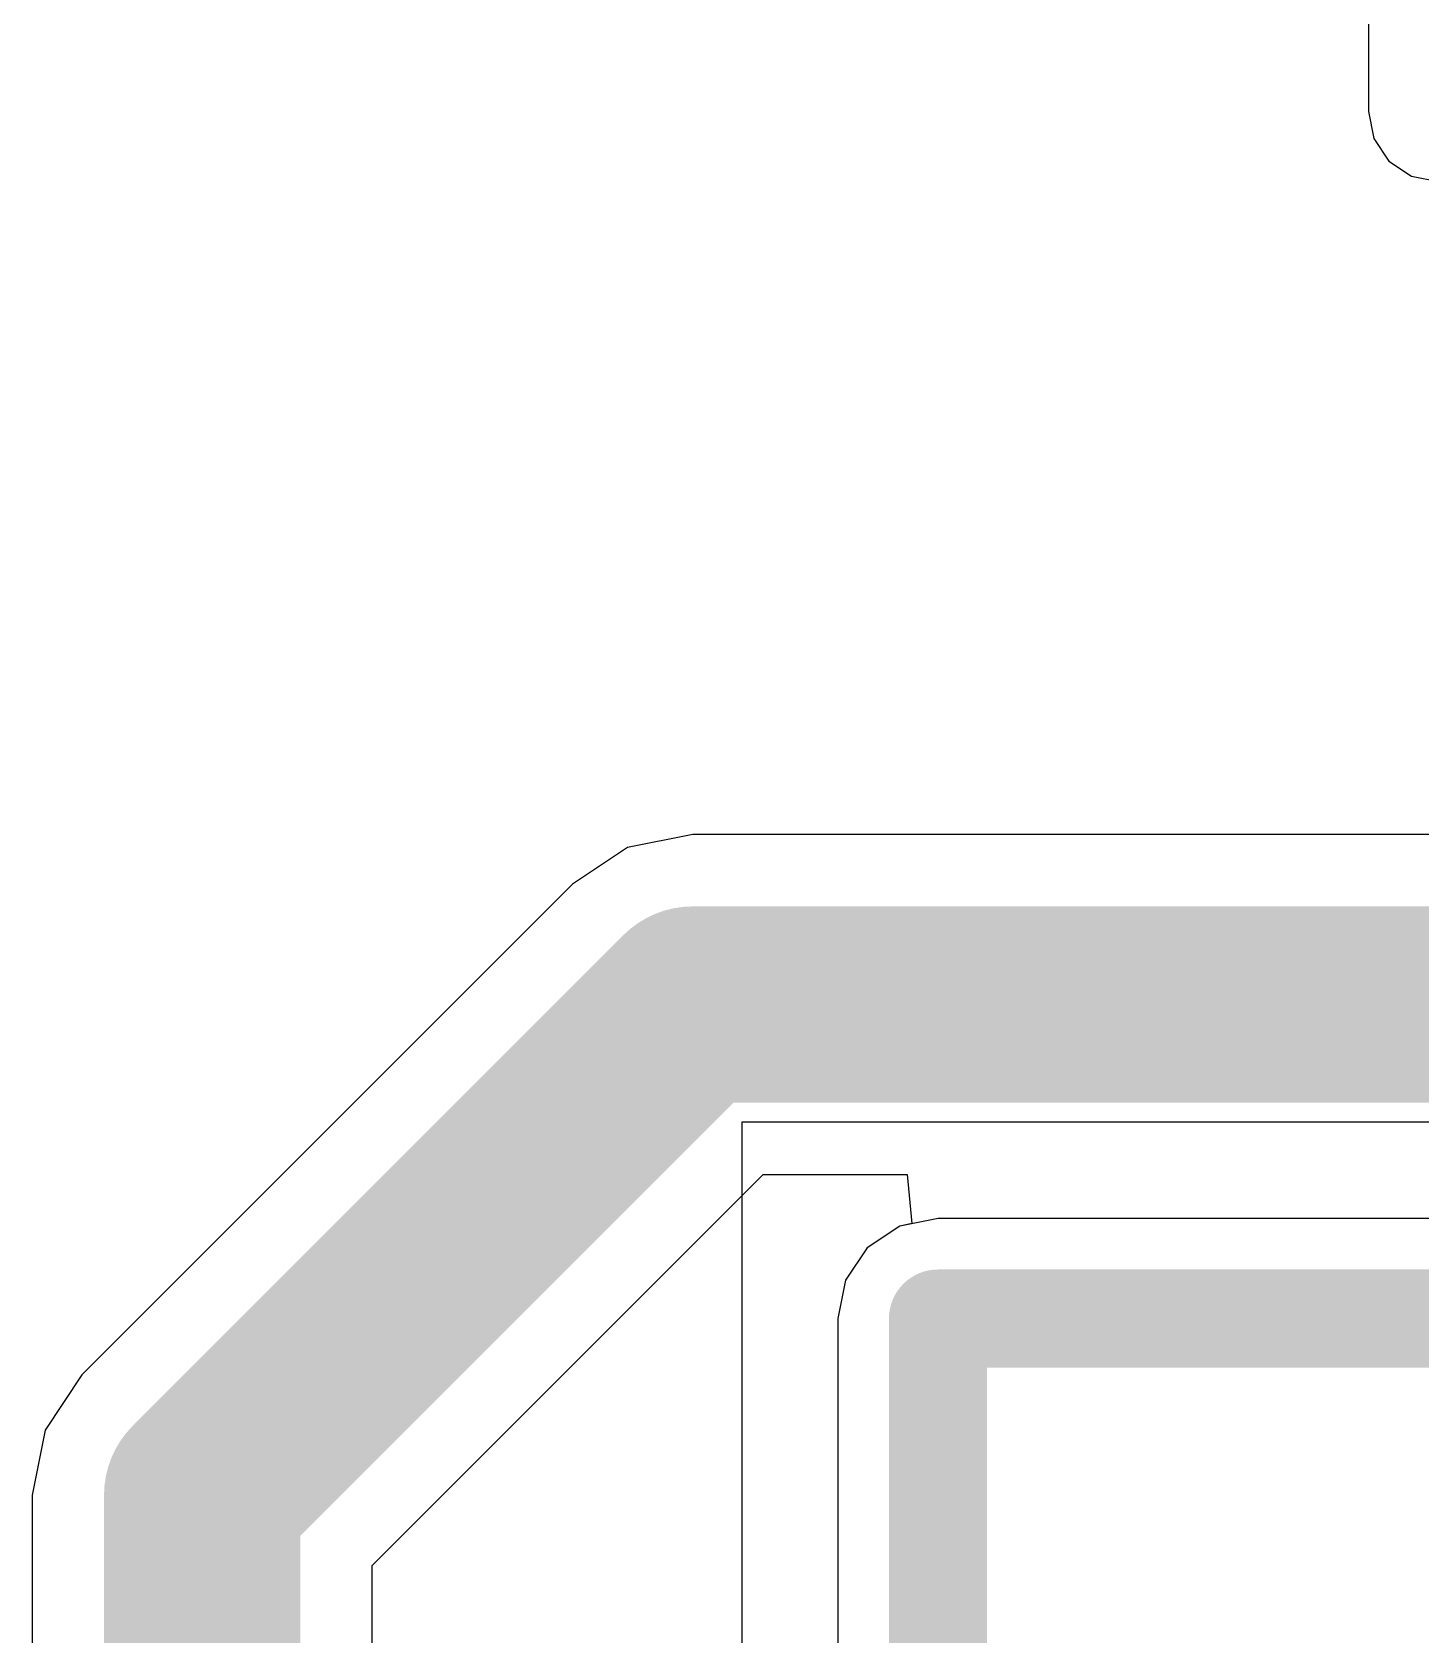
# Model space of a CAD drawing. Header units: inches. Extents: x 0 to 13.9, y -0.2 to 3.4.
# Drawn here: x 0.6577 to 0.7992, y 1.2178 to 1.3811 of the extents above; entities that cross this region are included whole.
import ezdxf

# ---------------------------------------------------------------- set-up
doc = ezdxf.new("R2010")
doc.units = ezdxf.units.IN
doc.header["$MEASUREMENT"] = 0
for name, color, linetype in [('Board_Outline', 216, 'Continuous'), ('Bottom Layer', 5, 'Continuous'), ('Dimensions', 6, 'Continuous'), ('Layer 1', 16, 'Continuous'), ('Layer 2', 76, 'Continuous'), ('Mechanical 6', 56, 'Continuous'), ('Pad Holes', 156, 'Continuous'), ('Top Layer', 1, 'Continuous')]:
    doc.layers.add(name, color=color, linetype=linetype)

msp = doc.modelspace()

# ---------------------------------------------------------------- hatches: boundary and pattern name
at = {"layer": 'Mechanical 6'}
h = msp.add_hatch(color=56, dxfattribs=at)
edge = h.paths.add_edge_path()
edge.add_arc((0.75, 1.25), 0.00125, 0, 360)
h = msp.add_hatch(color=56, dxfattribs=at)
edge = h.paths.add_edge_path()
edge.add_arc((0.75, 1.25), 0.00125, 0, 360)
at = {"layer": 'Pad Holes'}
h = msp.add_hatch(color=7, dxfattribs=at)
edge = h.paths.add_edge_path()
edge.add_arc((0.75, 1.25), 0.00125, 0, 360)
h = msp.add_hatch(color=7, dxfattribs=at)
edge = h.paths.add_edge_path()
edge.add_arc((0.75, 1.25), 0.00125, 0, 360)

# ---------------------------------------------------------------- linework, layer by layer
at = {"layer": 'Board_Outline'}
for points in [[(0.75, 1.25, 0.01, 0.01, 0), (4, 1.25, 0.01, 0.01, 0)], [(0.75, 0, 0.01, 0.01, 0), (0.75, 1.25, 0.01, 0.01, 0)]]:
    msp.add_lwpolyline(points, format="xyseb", dxfattribs=at)
msp.add_lwpolyline([(0.7475, 1.25, 0.005, 0.005, 1), (0.7525, 1.25, 0.005, 0.005, 1)], format="xyseb", close=True, dxfattribs=at)
msp.add_lwpolyline([(0.7475, 1.25, 0.005, 0.005, 1), (0.7525, 1.25, 0.005, 0.005, 1)], format="xyseb", close=True, dxfattribs=at)
at = {"layer": 'Bottom Layer'}
for p, q in [((0.725, 1.29933), (0.71837, 1.29801)), ((2.56081, 1.29933), (0.725, 1.29933)), ((0.71837, 1.29801), (0.71274, 1.29426)), ((0.71274, 1.29426), (0.66274, 1.24426)), ((0.69233, 1.22482), (0.73218, 1.26467)), ((0.73218, 1.26467), (0.74685, 1.26467)), ((0.74685, 1.26467), (0.74734, 1.25967)), ((0.7461, 1.25942), (0.74279, 1.25721)), ((0.74734, 1.25967), (0.7461, 1.25942)), ((0.74279, 1.25721), (0.74058, 1.2539)), ((0.74058, 1.2539), (0.7398, 1.25)), ((0.7398, 1.25), (0.7398, 0.16647)), ((0.66274, 1.24426), (0.65899, 1.23863)), ((0.65899, 1.23863), (0.65767, 1.232)), ((0.65767, 1.232), (0.65767, 0.69218)), ((0.69233, 0.685), (0.69233, 1.22482))]:
    msp.add_line(p, q, dxfattribs=at)
for points in [[(0.675, 1.232, 0.02, 0.02, 0), (0.725, 1.282, 0.02, 0.02, 0)], [(0.725, 1.282, 0.02, 0.02, 0), (2.963, 1.282, 0.02, 0.02, 0)], [(0.675, 0.685, 0.02, 0.02, 0), (0.675, 1.232, 0.02, 0.02, 0)]]:
    msp.add_lwpolyline(points, format="xyseb", dxfattribs=at)
for points in [[(0.72, 1.282, 0.01, 0.01, 1), (0.73, 1.282, 0.01, 0.01, 1)], [(0.72, 1.282, 0.01, 0.01, 1), (0.73, 1.282, 0.01, 0.01, 1)], [(0.67, 1.232, 0.01, 0.01, 1), (0.68, 1.232, 0.01, 0.01, 1)], [(0.67, 1.232, 0.01, 0.01, 1), (0.68, 1.232, 0.01, 0.01, 1)]]:
    msp.add_lwpolyline(points, format="xyseb", close=True, dxfattribs=at)
at = {"layer": 'Dimensions'}
msp.add_lwpolyline([(0.765, 1.25, 0.01, 0.01, 0), (4.11, 1.25, 0.01, 0.01, 0)], format="xyseb", dxfattribs=at)
msp.add_lwpolyline([(0.7625, 1.25, 0.005, 0.005, 1), (0.7675, 1.25, 0.005, 0.005, 1)], format="xyseb", close=True, dxfattribs=at)
at = {"layer": 'Layer 1'}
for p, q in [((0.7461, 1.25942), (0.74279, 1.25721)), ((0.75, 1.2602), (0.7461, 1.25942)), ((3.83353, 1.2602), (0.75, 1.2602)), ((0.74279, 1.25721), (0.74058, 1.2539)), ((0.74058, 1.2539), (0.7398, 1.25)), ((0.7398, 1.25), (0.7398, 0.16647))]:
    msp.add_line(p, q, dxfattribs=at)
at = {"layer": 'Layer 2'}
for p, q in [((3.81201, 1.27), (0.73, 1.27)), ((0.73, 1.27), (0.73, 0.85))]:
    msp.add_line(p, q, dxfattribs=at)
at = {"layer": 'Mechanical 6'}
for points in [[(0.75, 0, 0.005, 0.005, 0), (0.75, 1.25, 0.005, 0.005, 0)], [(0.75, 1.25, 0.005, 0.005, 0), (4, 1.25, 0.005, 0.005, 0)]]:
    msp.add_lwpolyline(points, format="xyseb", dxfattribs=at)
msp.add_lwpolyline([(0.74875, 1.25, 0.0025, 0.0025, 1), (0.75125, 1.25, 0.0025, 0.0025, 1)], format="xyseb", close=True, dxfattribs=at)
msp.add_lwpolyline([(0.74875, 1.25, 0.0025, 0.0025, 1), (0.75125, 1.25, 0.0025, 0.0025, 1)], format="xyseb", close=True, dxfattribs=at)
at = {"layer": 'Top Layer'}
for p, q in [((0.79386, 1.604), (0.79386, 1.373)), ((0.79386, 1.373), (0.79441, 1.37027)), ((0.79441, 1.37027), (0.79595, 1.36795)), ((0.79595, 1.36795), (0.79827, 1.36641)), ((0.79827, 1.36641), (0.801, 1.36586)), ((0.7461, 1.25942), (0.74279, 1.25721)), ((0.75, 1.2602), (0.7461, 1.25942)), ((2.39686, 1.2602), (0.75, 1.2602)), ((0.74279, 1.25721), (0.74058, 1.2539)), ((0.74058, 1.2539), (0.7398, 1.25)), ((0.7398, 1.25), (0.7398, 0.16647))]:
    msp.add_line(p, q, dxfattribs=at)

doc.saveas('drawing.dxf')
